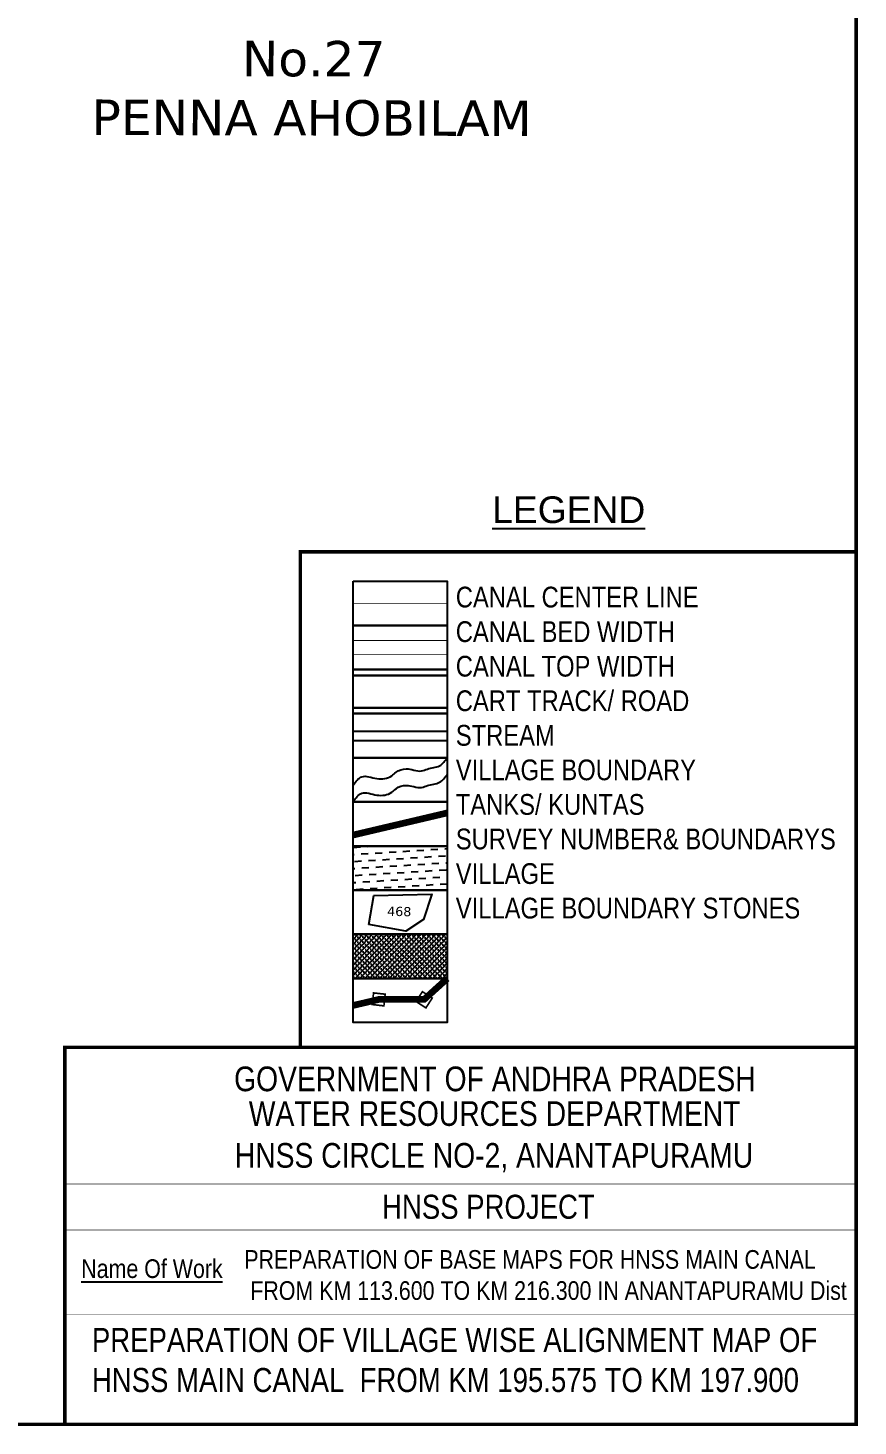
# Model space of a CAD drawing. Header units: inches. Extents: x 738765 to 747376, y 1643863 to 1647570.
# Drawn here: x 746357 to 747351, y 1643863 to 1645538 of the extents above; entities that cross this region are included whole.
import ezdxf
from ezdxf.enums import TextEntityAlignment as Align

# ---------------------------------------------------------------- set-up
doc = ezdxf.new("R2010")
doc.units = ezdxf.units.IN
doc.header["$MEASUREMENT"] = 0
doc.linetypes.add('ACAD_ISO02W100', pattern=[15, 12, -3])
doc.linetypes.add('HIDDEN2', pattern=[0.1875, 0.125, -0.0625])
for name, color, linetype in [('PLOT', 7, 'Continuous'), ('VILLAGE BOUNDRY', 5, 'Continuous'), ('VILLAGE STONES', 240, 'Continuous')]:
    doc.layers.add(name, color=color, linetype=linetype)
doc.styles.add('A', font='arial.ttf')
doc.styles.add('ARIALN', font='ARIALN.TTF')
doc.styles.get("Standard").update_dxf_attribs({"font": 'verdana.ttf'})

msp = doc.modelspace()

# ---------------------------------------------------------------- hatches: boundary and pattern name
at = {"layer": 'PLOT'}
h = msp.add_hatch(dxfattribs=at)
h.set_pattern_fill('DASH', color=4, scale=67.138204, angle=3.5405, style=0)
h.set_pattern_definition([(3.5405362, (319465.5735, 706799.887), (7.85799526, 8.89452009), [8.39227553, -8.39227553])])
h.paths.add_polyline_path([(746746.7, 1644558), (746859.4, 1644558), (746859.4, 1644505.1), (746746.7, 1644505.1)])
at = {"layer": 'VILLAGE STONES'}
h = msp.add_hatch(dxfattribs=at)
h.set_pattern_fill('SACNCR', color=256, scale=45.094482, angle=1.5303, style=0)
h.set_pattern_definition([(46.53031993, (319465.5735, 706799.887), (-3.068137835, 2.908469924), []), (46.53031993, (319468.562, 706799.967), (-3.068137835, 2.908469924), [0, -4.227607725])])
h.paths.add_polyline_path([(746746.7, 1644452.3), (746859.4, 1644452.3), (746859.4, 1644399.4), (746746.7, 1644399.4)])

# ---------------------------------------------------------------- linework, layer by layer
at = {"layer": 'PLOT', "color": 5}
for points, const_width in [([(738766.6, 1647314.5), (747349.1, 1647314.5), (747349.1, 1643865.5), (738766.6, 1643865.5)], 4.23), ([(746683.5, 1644910.4), (747349.1, 1644910.4), (747349.1, 1644316.9), (746683.5, 1644316.9)], 4.24), ([(746401.5, 1644316.9), (747349.1, 1644316.9), (747349.1, 1643865.5), (746401.5, 1643865.5)], 4.23)]:
    msp.add_lwpolyline(points, close=True, dxfattribs=dict(at, const_width=const_width))
at = {"layer": 'PLOT', "color": 3}
msp.add_lwpolyline([(738766.6, 1647314.5), (747349.1, 1647314.5), (747349.1, 1643865.5), (738766.6, 1643865.5)], close=True, dxfattribs=at)
at = {"layer": 'PLOT'}
for points in [[(746746.7, 1644875.2), (746859.4, 1644875.2), (746859.4, 1644822.3), (746746.7, 1644822.3)], [(746746.7, 1644822.3), (746859.4, 1644822.3), (746859.4, 1644769.4), (746746.7, 1644769.4)], [(746746.7, 1644769.4), (746859.4, 1644769.4), (746859.4, 1644716.6), (746746.7, 1644716.6)], [(746746.7, 1644716.6), (746859.4, 1644716.6), (746859.4, 1644663.7), (746746.7, 1644663.7)], [(746746.7, 1644663.7), (746859.4, 1644663.7), (746859.4, 1644610.9), (746746.7, 1644610.9)], [(746746.7, 1644610.9), (746859.4, 1644610.9), (746859.4, 1644558), (746746.7, 1644558)], [(746746.7, 1644558), (746859.4, 1644558), (746859.4, 1644505.1), (746746.7, 1644505.1)], [(746746.7, 1644505.1), (746859.4, 1644505.1), (746859.4, 1644452.3), (746746.7, 1644452.3)], [(746746.7, 1644452.3), (746859.4, 1644452.3), (746859.4, 1644399.4), (746746.7, 1644399.4)], [(746746.7, 1644399.4), (746859.4, 1644399.4), (746859.4, 1644346.6), (746746.7, 1644346.6)]]:
    msp.add_lwpolyline(points, close=True, dxfattribs=at)
at = {"layer": 'PLOT', "color": 1, "linetype": 'HIDDEN2', "ltscale": 100, "const_width": 1.11}
msp.add_lwpolyline([(746746.7, 1644848.7), (746859.4, 1644848.7)], dxfattribs=at)
at = {"layer": 'PLOT', "color": 5, "const_width": 1.11}
for points in [[(746859.4, 1644804.2), (746746.7, 1644804.2)], [(746859.4, 1644787.6), (746746.7, 1644787.6)]]:
    msp.add_lwpolyline(points, dxfattribs=at)
at = {"layer": 'PLOT', "color": 1, "const_width": 2.76}
for points in [[(746859.4, 1644762.4), (746746.7, 1644762.4)], [(746859.4, 1644723.7), (746746.7, 1644723.7)]]:
    msp.add_lwpolyline(points, dxfattribs=at)
at = {"layer": 'PLOT', "color": 6}
for points in [[(746746.7, 1644695.7), (746859.4, 1644695.7)], [(746746.7, 1644684.6), (746859.4, 1644684.6)]]:
    msp.add_lwpolyline(points, dxfattribs=at)
at = {"layer": 'PLOT'}
msp.add_lwpolyline([(746765.6, 1644464.1), (746771.3, 1644498.9), (746840.9, 1644500.5), (746830.9, 1644469.9), (746809.9, 1644456), (746765.6, 1644464.1)], dxfattribs=at)
at = {"layer": 'PLOT', "lineweight": -3, "const_width": 0.705}
for points in [[(746401.3, 1644153.4), (747349.1, 1644153.4)], [(746401.3, 1644098.3), (747349.1, 1644098.3)], [(746401.3, 1643997), (747349.1, 1643997)]]:
    msp.add_lwpolyline(points, dxfattribs=at)
at = {"layer": 'PLOT', "color": 4}
for points in [[(746746.7, 1644631), (746757, 1644641), (746775.1, 1644638.9), (746792.8, 1644642.2), (746798, 1644646.4), (746810, 1644650.5), (746819.4, 1644649), (746828.6, 1644648), (746835.6, 1644650.2), (746850.2, 1644654.2), (746859.4, 1644663.7)], [(746746.7, 1644611.2), (746757, 1644621.2), (746775.1, 1644619.1), (746792.8, 1644622.4), (746798, 1644626.7), (746810, 1644630.7), (746819.4, 1644629.2), (746828.6, 1644628.2), (746835.6, 1644630.4), (746850.2, 1644634.4), (746859.4, 1644643.9)]]:
    msp.add_spline(points, degree=3, dxfattribs=at)
at = {"layer": 'VILLAGE BOUNDRY', "linetype": 'ACAD_ISO02W100', "ltscale": 2, "const_width": 8}
for points in [[(746746.7, 1644571.2), (746859.4, 1644597.7)], [(746746.7, 1644367.1), (746777.8, 1644374.4), (746831.8, 1644374.4), (746859.4, 1644399.4)]]:
    msp.add_lwpolyline(points, dxfattribs=at)
at = {"layer": 'VILLAGE STONES', "const_width": 2}
for points in [[(746771.1, 1644382.1), (746785, 1644380.6), (746783.5, 1644366.6), (746769.6, 1644368.2)], [(746822, 1644371.8), (746829.6, 1644383.6), (746841.4, 1644376), (746833.8, 1644364.2)]]:
    msp.add_lwpolyline(points, close=True, dxfattribs=at)

# ---------------------------------------------------------------- texts
at = {"layer": 'PLOT', "extrusion": (0.000201441, 0.004807, 0.999988), "style": 'A'}
msp.add_text('%%ULEGEND', height=31.93, rotation=359.9999, dxfattribs=at).set_placement((747004.8, 1644941.1, 8057.5), align=Align.MIDDLE)
at = {"layer": 'PLOT'}
msp.add_text('468', height=11.05, rotation=358.6877, dxfattribs=at).set_placement((746801.9, 1644479.7), align=Align.MIDDLE_CENTER)
at = {"layer": 'PLOT', "extrusion": (0.000201441, 0.004807, 0.999988), "style": 'ARIALN'}
for s, height, p in [('GOVERNMENT OF ANDHRA PRADESH ', 29.56, (746604.1, 1644244.7, 8049.6)), ('WATER RESOURCES DEPARTMENT  ', 29.56, (746621.7, 1644203.2, 8049)), ('HNSS CIRCLE NO-2, ANANTAPURAMU', 29.56, (746605, 1644153.1, 8048.8)), ('HNSS PROJECT', 28.787, (746781.3, 1644091.9, 8050.1)), ('%%UName Of Work', 22.353, (746421.1, 1644021, 8050.4))]:
    msp.add_text(s, height=height, rotation=359.9999, dxfattribs=at).set_placement(p)
at = {"layer": 'PLOT', "extrusion": (0.000201441, 0.004807, 0.999988), "attachment_point": 1, "text_direction": (1, -1e-06, -0.000201), "style": 'ARIALN'}
for s, insert, char_height, width in [('CANAL CENTER LINE \\PCANAL BED WIDTH {\\H1.5288x; }\\PCANAL TOP WIDTH {\\H1.3525x; }\\PCART TRACK/ ROAD{\\H1.4113x; }\\PSTREAM {\\H1.3917x; }\\PVILLAGE BOUNDARY{\\H1.3982x; }\\PTANKS/ KUNTAS{\\H1.3961x; }\\PSURVEY NUMBER& BOUNDARYS{\\H1.3968x; }\\PVILLAGE{\\H1.3966x; }\\PVILLAGE BOUNDARY STONES{\\H1.3966x; }', (746869.6, 1644868.6), 24.828, 520.551), ('PREPARATION OF BASE MAPS FOR HNSS MAIN CANAL\\P FROM KM 113.600 TO KM 216.300 IN ANANTAPURAMU Dist', (746616.4, 1644074.1, -2.6), 22.353, 721.513), ('PREPARATION OF VILLAGE WISE ALIGNMENT MAP OF HNSS MAIN CANAL  FROM KM {\\C1;195.575} TO KM {\\C1;197.900}', (746433.9, 1643980.9, -3.3), 28.7874, 868.609)]:
    msp.add_mtext(s, dxfattribs=dict(at, insert=insert, char_height=char_height, width=width))
at = {"layer": 'VILLAGE STONES', "insert": (746430.6, 1645523), "char_height": 42.49, "width": 531.104, "attachment_point": 1, "rotation": 359.858}
msp.add_mtext('\\pi182.87;No.27\\P\\pi3.066;PENNA AHOBILAM', dxfattribs=at)

doc.saveas('drawing.dxf')
